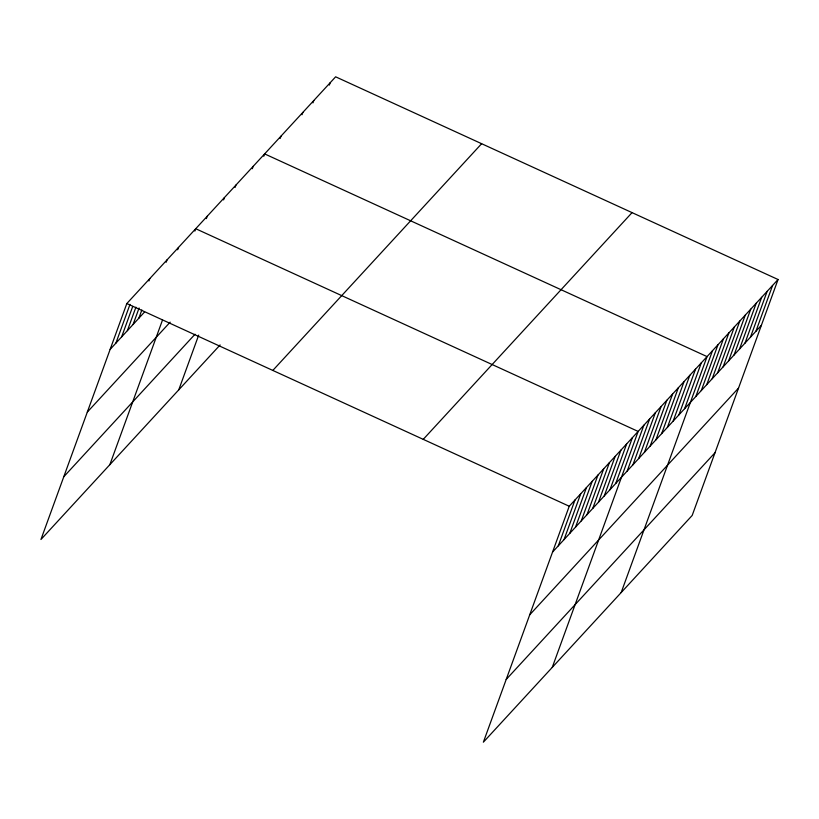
<?xml version="1.0" encoding="UTF-8"?>
<svg xmlns="http://www.w3.org/2000/svg" width="819" height="819" viewBox="0 0 819 819"><rect width="100%" height="100%" fill="white"/><g stroke="black" fill="none" stroke-linecap="round" stroke-linejoin="round"><path stroke-width="1.23" d="M778.05 279.514L569.236 506.244L483.364 742.188L692.178 515.458L778.05 279.514L335.636 76.812L126.822 303.542L40.95 539.486L220.116 344.942M115.888 343.141L129.996 304.361M121.632 336.906L132.75 306.347M127.375 330.671L135.923 307.166M133.108 324.437L139.097 307.985M148.935 280.948L149.795 278.603M138.851 318.202L141.851 309.971M166.165 262.244L167.025 259.899M177.651 249.775L178.511 247.43M109.859 464.66L162.449 320.178M194.881 231.071L195.731 228.726L638.144 431.429L552.272 667.362M206.368 218.601L207.217 216.257M223.587 199.897L224.447 197.543M235.073 187.428L235.933 185.074M252.303 168.724L253.153 166.37M178.767 389.844L198.7 335.094M263.79 156.255L264.639 153.9L707.053 356.603L621.181 592.546M280.17 138.462L281.03 136.118M302.016 114.742L302.876 112.398M312.94 102.887L313.79 100.532M329.32 85.094L330.18 82.75M558.292 545.843L574.979 500.01M564.035 539.608L580.722 493.775M569.778 533.374L586.465 487.54M575.522 527.139L592.209 481.306M581.265 520.904L597.952 475.071M587.008 514.67L603.685 468.837M592.751 508.435L609.428 462.602M598.494 502.201L615.171 456.367M604.238 495.966L620.915 450.133M609.981 489.731L626.658 443.898M615.724 483.497L632.401 437.663M627.2 471.027L643.888 425.194M632.944 464.793L649.631 418.959M638.687 458.558L655.374 412.725M644.43 452.323L661.117 406.49M650.173 446.089L666.861 400.256M655.917 439.854L672.604 394.011M661.66 433.62L678.337 387.776M667.403 427.375L684.08 381.541M673.146 421.14L689.823 375.307M678.89 414.905L695.566 369.072M684.633 408.671L701.31 362.837M695.833 396.509L712.51 350.675M701.289 390.581L717.976 344.748M706.756 384.654L723.433 338.82M712.213 378.716L728.9 332.883M717.679 372.788L734.356 326.955M723.136 366.861L739.823 321.028M728.603 360.933L745.28 315.1M734.059 355.006L750.747 309.172M739.526 349.068L756.203 303.235M744.983 343.141L761.67 297.307M750.45 337.213L767.127 291.38M755.906 331.286L772.593 285.452M110.145 349.375L144.594 311.967M87.305 412.111L170.168 322.154M63.78 476.75L195.035 334.234M272.819 370.434L481.633 143.704M423.239 439.353L632.053 212.623M552.549 552.078L761.363 325.348M529.719 614.813L738.533 388.083M506.193 679.453L715.007 452.723M126.822 303.542L569.236 506.244"/></g></svg>
